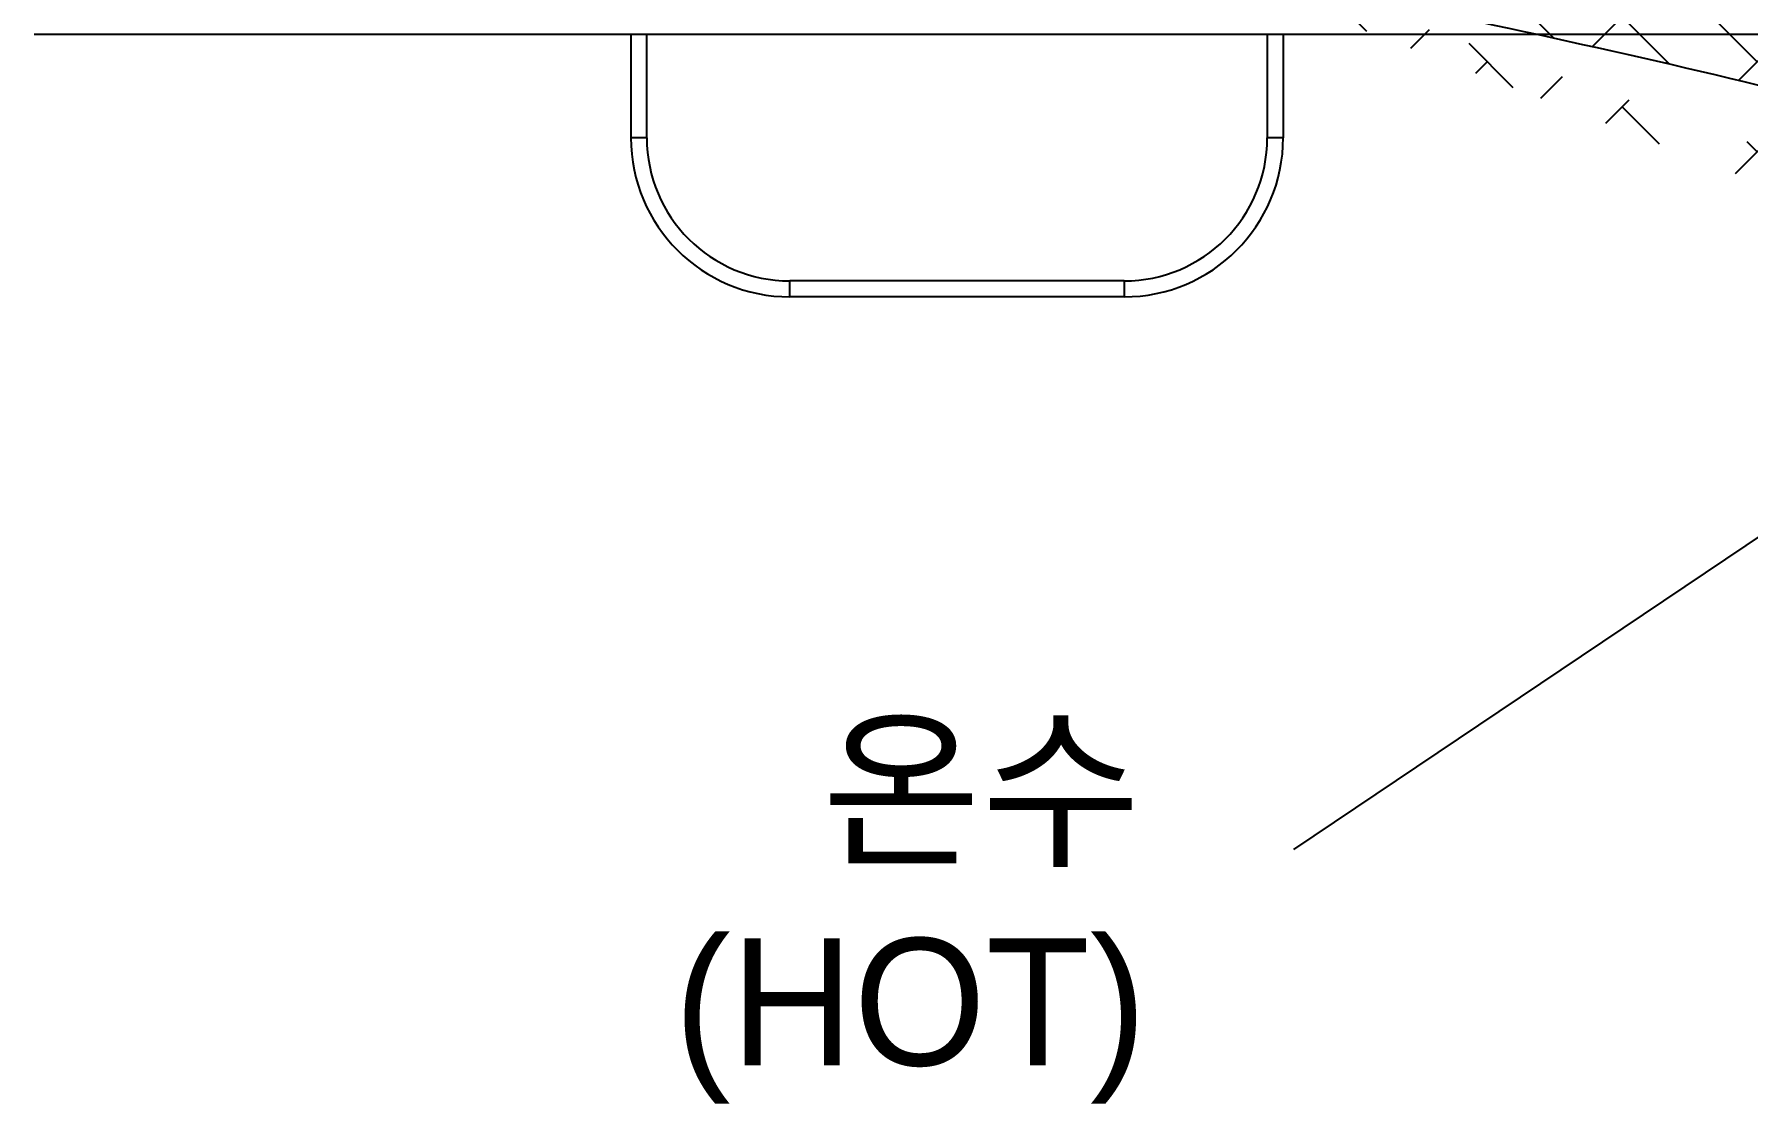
# Model space of a CAD drawing. Extents: x 0 to 1354, y -165 to 827.
# Drawn here: x 527.5 to 635.2, y 480.3 to 547.5 of the extents above; entities that cross this region are included whole.
import ezdxf

# ---------------------------------------------------------------- set-up
doc = ezdxf.new("R2010")
doc.units = 0
doc.header["$LTSCALE"] = 10
doc.header["$MEASUREMENT"] = 0
doc.layers.get('0').update_dxf_attribs({"linetype": 'CONTINUOUS'})
doc.layers.add('DEF_LAYER_ASSEM_MEMBER', color=7, linetype='CONTINUOUS')
doc.layers.add('실선', color=7, linetype='CONTINUOUS', lineweight=25)
doc.styles.add('Daelim Dimension', font='')
doc.styles.get('Daelim Dimension').set_extended_font_data('나눔고딕')
pattern_1 = [(45, (-690.7697984919987, 163.9801192087079), (4.440892098500626e-16, 5.65685424949238), [12, -4]), (135, (-687.9413713669987, 166.8085463337079), (4.440892098500626e-16, 5.65685424949238), [12, -4])]

msp = doc.modelspace()

# ---------------------------------------------------------------- hatches: boundary and pattern name
at = {"ltscale": 0.5}
h = msp.add_hatch(dxfattribs=at)
h.set_pattern_fill('AR-HBONE', color=1, style=0)
h.set_pattern_definition(pattern_1)
h.paths.add_polyline_path([(671.2326491550211, 514.4787997677322), (659.2309989170571, 514.4787997677322)], flags=17)
h.paths.add_polyline_path([(671.2254443984257, 514.4787997677322), (659.2382036736526, 514.4787997677322)], flags=16)
edge = h.paths.add_edge_path()
edge.add_line((624.6950327871482, 586.3716968373112), (652.2171264619483, 563.2779181855112))
edge.add_line((624.6950327871482, 586.3716968373112), (615.6960062514481, 575.6470746336113))
edge.add_line((615.6960062514481, 575.6470746336113), (643.2180999263483, 552.5532959818113))
edge.add_arc((601.9295454598712, 515.577944415119), 69.31181934372079, 359.0913672478559, 403.4873127506005)
edge.add_arc((600.0673400815256, 511.9897877000355), 59.22319038443677, 2.408716951291416, 43.22979489619997)
h = msp.add_hatch(dxfattribs=at)
h.set_pattern_fill('AR-HBONE', color=5, style=0)
h.set_pattern_definition(pattern_1)
edge = h.paths.add_edge_path()
edge.add_spline(control_points=[(610.583848265348, 563.3502543787113), (620.4432844620367, 561.2326353490091), (641.8138956543628, 556.642635268433), (669.6668166623837, 549.4999198540402), (691.8583777456743, 541.8426021819506), (708.4878141742105, 531.9184240810941), (709.2269874032002, 520.2477032365205), (709.5910709866839, 514.4992295360587)], knot_values=[0, 0, 0, 0, 30.29997332756913, 65.67606262707139, 85.47440418943481, 102.2533726744881, 118.5400045407562, 118.5400045407562, 118.5400045407562, 118.5400045407562], degree=3, periodic=0)
edge.add_spline(control_points=[(607.1847488395483, 550.6646426216112), (617.0768368687042, 548.60052017903), (638.5182218459054, 544.1264754878566), (665.8643059273247, 536.1533611723514), (687.331660888894, 530.8369742881202), (696.9847412431153, 521.7873660641512), (697.4473260894954, 516.2698397880714), (697.597485405684, 514.478799767732)], knot_values=[0, 0, 0, 0, 30.29997332756913, 65.67606262707139, 85.47440418943481, 96.48696871155526, 101.7798753351357, 101.7798753351357, 101.7798753351357, 101.7798753351357], degree=3, periodic=0)
edge.add_line((595.4004537588485, 553.8222349719113), (607.1847488395483, 550.6646426216112))
edge.add_line((599.0411658263483, 567.4095573836112), (595.1588853124485, 552.9206892562111))
edge.add_line((598.7995973799484, 566.5080116680112), (610.5838924606483, 563.3504193177112))
edge.add_line((709.584726130457, 514.478799767732), (697.597485405684, 514.478799767732))

# ---------------------------------------------------------------- linework, layer by layer
for points in [[(610.583848265348, 563.3502543787113), (640.1687058957154, 556.8062049716323), (674.3472912400898, 547.6797599910456), (692.8555562719589, 540.6499339526504), (706.1546466843811, 530.4191970473912), (709.5910709866839, 514.4992295360587)], [(607.1847488395483, 550.6646426216112), (636.7696064699157, 544.1205932145322), (670.9481918142901, 534.9941482339455), (689.4564568461592, 527.9643221955503), (696.7363749138985, 519.7011889955547), (697.597485405684, 514.478799767732)]]:
    msp.add_spline(points, degree=3, dxfattribs=at)
at = {"layer": 'DEF_LAYER_ASSEM_MEMBER', "color": 7, "linetype": 'Continuous'}
for p, q in [((527.4652828297485, 547.5495036502111), (679.507658070348, 547.5495036502111)), ((564.9652828297485, 547.5495036502111), (564.9652828297485, 541.0406999537113)), ((605.9652828297485, 547.5495036502111), (605.9652828297485, 541.0406999537113)), ((595.9652828297485, 531.0406999537113), (574.9652828297485, 531.0406999537113))]:
    msp.add_line(p, q, dxfattribs=at)
at = {"layer": 'DEF_LAYER_ASSEM_MEMBER', "color": 9, "linetype": 'Continuous'}
for p, q in [((565.9652828297485, 541.0406999537113), (565.9652828297485, 547.5495036502111)), ((604.9652828297485, 547.5495036502111), (604.9652828297485, 541.0406999537113)), ((565.9652828297485, 541.0406999537113), (564.9652828297485, 541.0406999537113)), ((605.9652828297485, 541.0406999537113), (604.9652828297485, 541.0406999537113)), ((574.9652828297485, 531.0406999537113), (574.9652828297485, 532.0406999537113)), ((595.9652828297485, 532.0406999537113), (574.9652828297485, 532.0406999537113)), ((595.9652828297485, 532.0406999537113), (595.9652828297485, 531.0406999537113))]:
    msp.add_line(p, q, dxfattribs=at)
at = {"layer": 'DEF_LAYER_ASSEM_MEMBER', "color": 7, "linetype": 'Continuous'}
for centre, start, end in [((574.9652828297485, 541.0406999537113), 180, 270), ((595.9652828297485, 541.0406999537113), 270, 0)]:
    msp.add_arc(centre, 10, start, end, dxfattribs=at)
at = {"layer": 'DEF_LAYER_ASSEM_MEMBER', "color": 9, "linetype": 'Continuous'}
for centre, start, end in [((574.9652828297485, 541.0406999537113), 180, 270), ((595.9652828297485, 541.0406999537113), 270, 0)]:
    msp.add_arc(centre, 9, start, end, dxfattribs=at)
at = {"layer": '실선', "color": 4}
msp.add_lwpolyline([(659.6481673197814, 531.9478874106144), (606.6135765210938, 496.2992344546642)], dxfattribs=at)

# ---------------------------------------------------------------- texts
at = {"layer": '실선', "insert": (579.5578235293096, 504.0538940868639), "char_height": 8, "attachment_point": 2, "style": 'Daelim Dimension'}
msp.add_mtext_dynamic_manual_height_columns('     온수\\P  (HOT)', width=45.36846705653545, gutter_width=12.5, heights=[0], dxfattribs=at)

doc.saveas('drawing.dxf')
